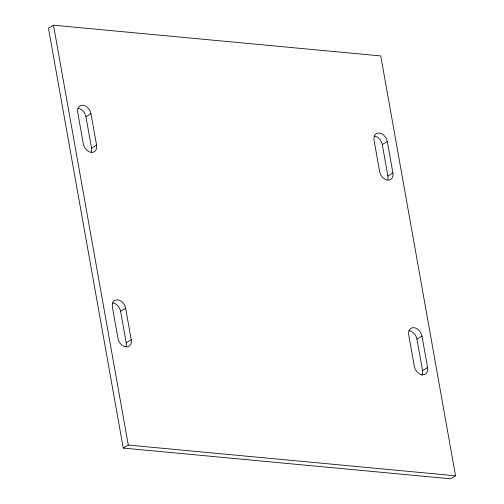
<?xml version="1.0" encoding="UTF-8"?>
<svg xmlns="http://www.w3.org/2000/svg" width="504" height="504" viewBox="0 0 504 504"><rect width="100%" height="100%" fill="white"/><g stroke="black" fill="none" stroke-linecap="round" stroke-linejoin="round"><path stroke-width="0.76" d="M53.487 25.2L48.46 28.205L123.247 448.069L450.513 478.8L455.54 475.795L380.753 55.931L53.487 25.2L128.274 445.064L123.247 448.069M91.356 152.006A8.436 6.067 59.1 0 0 91.545 148.157L85.945 116.726L90.978 113.715A8.436 6.067 59.1 0 0 82.952 105.235A8.436 6.067 59.1 0 0 77.723 112.474L83.324 143.905A8.436 6.067 59.1 0 0 91.35 152.391A8.436 6.067 59.1 0 0 96.579 145.152L90.978 113.715M91.545 148.157L96.579 145.152M387.696 179.827A8.436 6.067 59.1 0 0 387.885 175.984L382.284 144.547L387.318 141.542A8.436 6.067 59.1 0 0 379.285 133.062A8.436 6.067 59.1 0 0 374.062 140.301L379.657 171.732A8.436 6.067 59.1 0 0 387.689 180.212A8.436 6.067 59.1 0 0 392.912 172.979L387.318 141.542M126.019 346.588A8.436 6.067 59.1 0 0 126.208 342.745L120.607 311.308L125.641 308.303A8.436 6.067 59.1 0 0 117.608 299.823A8.436 6.067 59.1 0 0 112.386 307.062L117.98 338.493A8.436 6.067 59.1 0 0 126.013 346.973A8.436 6.067 59.1 0 0 131.235 339.74L125.641 308.303M387.885 175.984L392.912 172.979M126.208 342.745L131.235 339.74M421.892 375.461A8.436 6.067 59.1 0 0 422.541 370.56L416.947 339.123L421.974 336.118A8.436 6.067 59.1 0 0 413.948 327.638A8.436 6.067 59.1 0 0 408.719 334.87L414.32 366.307A8.436 6.067 59.1 0 0 422.346 374.787A8.436 6.067 59.1 0 0 427.575 367.548L421.974 336.118M422.541 370.56L427.575 367.548M128.274 445.064L455.54 475.795M374.258 136.067A8.436 6.067 59.1 0 1 382.284 144.547M408.914 330.643A8.436 6.067 59.1 0 1 416.947 339.123M77.918 108.247A8.436 6.067 59.1 0 1 85.945 116.726M112.581 302.828A8.436 6.067 59.1 0 1 120.607 311.308"/></g></svg>
